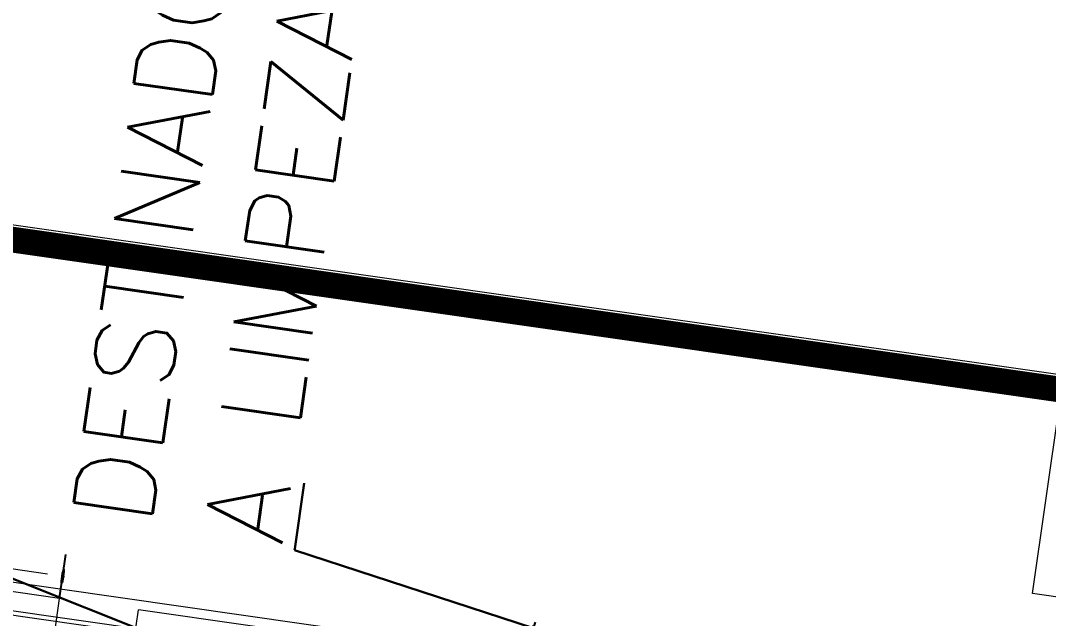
# Model space of a CAD drawing. Header units: millimetres. Extents: x -361192058 to 101130107379, y -14071650034 to 19218552450.
# Drawn here: x -136973.8 to -136736.6, y 44638.5 to 44776.4 of the extents above; entities that cross this region are included whole.
import ezdxf
from ezdxf.enums import TextEntityAlignment as Align

# ---------------------------------------------------------------- set-up
doc = ezdxf.new("R2010")
doc.units = ezdxf.units.MM
doc.header["$LTSCALE"] = 0.5
for name, color, linetype in [('02', 2, 'Continuous'), ('APBAN', 4, 'Continuous'), ('parede', 2, 'Continuous'), ('tubulação esg', 4, 'Continuous')]:
    doc.layers.add(name, color=color, linetype=linetype)
doc.styles.add('COTAS', font='romans.shx')
doc.styles.add('R80', font='simplex.shx', dxfattribs={"height": 0.2})
doc.styles.get("Standard").update_dxf_attribs({"font": 'txt.shx', "height": 0.12})
doc.dimstyles.new('COTAS', dxfattribs={"dimtxt": 0.08, "dimasz": 0.06, "dimexe": 0.18, "dimexo": 0.0625, "dimgap": 0.05, "dimtad": 1, "dimdec": 4, "dimzin": 4, "dimdsep": 46, "dimtxsty": 'R80', "dimblk1": 'DOT', "dimblk2": 'DOT', "dimsah": 1, "dimcen": 0.09, "dimse1": 1, "dimse2": 1, "dimclrt": 150, "dimadec": 0, "dimazin": 0, "dimtfac": 1, "dimtdec": 4, "dimtmove": 2, "dimatfit": 3, "dimldrblk": 'DOT', "dimfxl": 0, "dimtolj": 1, "dimtzin": 0, "dimarcsym": 0})

# ---------------------------------------------------------------- blocks, each defined once
blk = doc.blocks.new('_Dot')
at = {"color": 0, "lineweight": -2}
blk.add_line((-0.5, 0), (-1, 0), dxfattribs=at)
at = {"color": 0, "const_width": 0.5}
blk.add_lwpolyline([(-0.25, 0, 1), (0.25, 0, 1)], format="xyb", close=True, dxfattribs=at)
blk = doc.blocks.new('DOT')
for p, q in [((0, -1.5), (0, 1.5)), ((1.5, 0), (-1.5, 0))]:
    blk.add_line(p, q)
blk.add_circle((0, 0), 0.5)
blk = doc.blocks.new('BOLA')
for p, q in [((0, -1.435), (0, 1.435)), ((-1.435, 0), (1.435, 0))]:
    blk.add_line(p, q)
blk.add_circle((0, 0), 0.452)
blk = doc.blocks.new('APROVADO QUADRA 21.2 MBVII')
at = {"lineweight": 18}
for p, q in [((4788.3366, 2465.2332), (4797.9286, 2465.2332)), ((4788.3366, 2460.0937), (4788.3366, 2465.2332))]:
    blk.add_line(p, q, dxfattribs=at)
at = {"layer": '02', "color": 7, "lineweight": 18}
blk.add_line((4782.277, 2469.0315), (4782.277, 2472.536), dxfattribs=at)
at = {"layer": '02', "lineweight": 18}
blk.add_lwpolyline([(4738.2722, 2433.8925), (4799.4722, 2433.8925), (4799.4722, 2478.4425), (4738.2722, 2478.4425)], close=True, dxfattribs=at)
at = {"layer": '02', "lineweight": 18, "const_width": 0.1}
blk.add_lwpolyline([(4739.0222, 2434.6425), (4798.7222, 2434.6425), (4798.7222, 2477.6925), (4739.0222, 2477.6925)], close=True, dxfattribs=at)
at = {"layer": 'parede', "color": 7, "lineweight": 18}
for p, q in [((4781.6147, 2465.2589), (4781.6147, 2473.6122)), ((4781.1506, 2468.9715), (4781.1506, 2473.3028)), ((4771.8692, 2468.9715), (4781.1506, 2468.9715)), ((4771.8692, 2468.6621), (4781.1506, 2468.6621)), ((4781.1506, 2465.3827), (4781.1506, 2468.6621))]:
    blk.add_line(p, q, dxfattribs=at)
at = {"layer": 'tubulação esg', "lineweight": 18}
for p, q in [((4779.9874, 2472.7781), (4779.9866, 2467.419)), ((4780.1903, 2467.419), (4780.1903, 2472.7781))]:
    blk.add_line(p, q, dxfattribs=at)
at = {"layer": '02', "color": 7, "lineweight": 18, "xscale": 0.06, "yscale": 0.06, "zscale": 0.06, "rotation": 270}
blk.add_blockref('BOLA', (4782.277, 2468.9715), dxfattribs=at)
at = {"color": 0, "lineweight": 13, "flags": 8}
for p in [(4700.7247, 2280.1125), (4699.5738, 2277.8964), (4702.3546, 2276.195), (4703.6722, 2274.085), (4699.8445, 2272.2194), (4703.0488, 2270.137), (4703.0877, 2267.9803), (4700.6523, 2261.5216), (4700.7007, 2257.1593)]:
    blk.add_attdef('NIVEL', p, '', height=0.075, dxfattribs=at)
for rotation, width, p in [(90, 0.8, (4700.8205, 2275.7521)), (270, 0.6, (4703.8437, 2274.9021)), (90, 0.8, (4701.5575, 2268.5021)), (180, 0.6, (4651.1817, 2236.1931))]:
    blk.add_attdef('$PORTA', text='', height=0.09, rotation=rotation, dxfattribs=dict(at, width=width)).set_placement(p, align=Align.MIDDLE)
for p in [(4654.176, 2240.463), (4648.499, 2240.1923), (4637.8012, 2239.3845), (4633.4388, 2239.3361), (4656.3921, 2239.3121), (4652.4746, 2237.6822), (4646.4166, 2236.988), (4644.2598, 2236.9491), (4650.3646, 2236.3646)]:
    blk.add_attdef('NIVEL', p, '', height=0.075, rotation=270, dxfattribs=at)
at = {"color": 0, "lineweight": 13, "width": 0.8, "flags": 8}
for p in [(4652.0317, 2239.2163), (4644.7817, 2238.4793)]:
    blk.add_attdef('$PORTA', text='', height=0.09, dxfattribs=at).set_placement(p, align=Align.MIDDLE)
at = {"layer": 'APBAN', "lineweight": 18, "attachment_point": 4, "style": 'COTAS'}
for s, insert, char_height in [('REGISTRO DE\\PGAVETA %%C 1 1/2"', (4782.7302, 2469.9719), 0.309381), ('DESTINADO\\PA LIMPEZA.', (4785.3495, 2468.557), 0.30938)]:
    blk.add_mtext(s, dxfattribs=dict(at, insert=insert, char_height=char_height))
at = {"layer": 'APBAN', "lineweight": 18, "annotation_type": 0, "has_hookline": 1, "hookline_direction": 0}
for points, text_width in [([(4779.0879, 2468.2966), (4782.6202, 2469.4284), (4782.6802, 2469.4284)], 4.1693), ([(4783.0481, 2467.1324), (4785.2395, 2468.0945), (4785.2995, 2468.0945)], 2.5192)]:
    blk.add_leader(points, dimstyle='COTAS', override={"dimldrblk": 'DOT'}, dxfattribs=dict(at, text_width=text_width))

msp = doc.modelspace()

# ---------------------------------------------------------------- block references
at = {"layer": '02', "color": 0, "lineweight": 30, "xscale": -4.574818403918471, "yscale": -59.40450511825884, "zscale": 4.574818403918471, "rotation": 261.8606972171988}
msp.add_blockref('APROVADO QUADRA 21.2 MBVII', (5129.041, 2225.201), dxfattribs=at)

doc.saveas('drawing.dxf')
